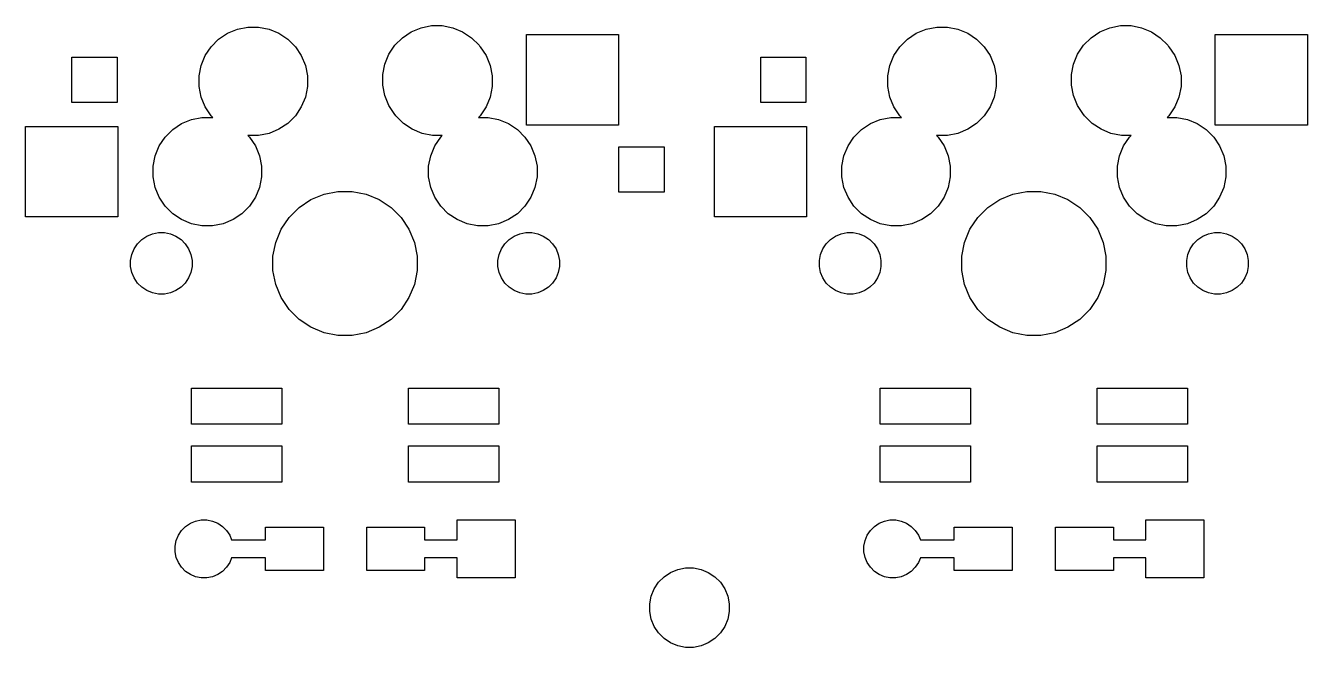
# Model space of a CAD drawing. Extents: x -9 to 124, y -88 to 15.
# Drawn here: x -8.84 to 26.61, y -10.62 to 6.58 of the extents above; entities that cross this region are included whole.
import ezdxf

# ---------------------------------------------------------------- set-up
doc = ezdxf.new("R2010")
doc.units = 0
doc.layers.add('BLACK', color=7, linetype='CONTINUOUS')

msp = doc.modelspace()

# ---------------------------------------------------------------- linework, layer by layer
at = {"layer": 'BLACK', "linetype": 'CONTINUOUS'}
for p, q in [((-3.25052, 6.36928), (-2.97753, 6.48236)), ((-2.97753, 6.48236), (-2.68774, 6.54)), ((-2.68774, 6.54), (-2.39226, 6.54)), ((-2.39226, 6.54), (-2.10247, 6.48236)), ((-2.10247, 6.48236), (-1.82948, 6.36928)), ((1.58381, 6.24513), (1.82948, 6.40928)), ((1.82948, 6.40928), (2.10247, 6.52236)), ((2.10247, 6.52236), (2.39226, 6.58)), ((2.39226, 6.58), (2.68774, 6.58)), ((2.68774, 6.58), (2.97753, 6.52236)), ((2.97753, 6.52236), (3.25052, 6.40928)), ((3.25052, 6.40928), (3.49619, 6.24513)), ((15.7995, 6.36928), (16.0725, 6.48236)), ((16.0725, 6.48236), (16.3623, 6.54)), ((16.3623, 6.54), (16.6577, 6.54)), ((16.6577, 6.54), (16.9475, 6.48236)), ((16.9475, 6.48236), (17.2205, 6.36928)), ((20.6338, 6.24513), (20.8795, 6.40928)), ((20.8795, 6.40928), (21.1525, 6.52236)), ((21.1525, 6.52236), (21.4423, 6.58)), ((21.4423, 6.58), (21.7377, 6.58)), ((21.7377, 6.58), (22.0275, 6.52236)), ((22.0275, 6.52236), (22.3005, 6.40928)), ((22.3005, 6.40928), (22.5462, 6.24513)), ((-3.70513, 5.99619), (-3.49619, 6.20513)), ((-3.49619, 6.20513), (-3.25052, 6.36928)), ((-1.82948, 6.36928), (-1.58381, 6.20513)), ((-1.58381, 6.20513), (-1.37487, 5.99619)), ((1.21072, 5.79052), (1.37487, 6.03619)), ((1.37487, 6.03619), (1.58381, 6.24513)), ((3.49619, 6.24513), (3.70513, 6.03619)), ((3.70513, 6.03619), (3.72526, 6.00606)), ((5.015, 3.83), (5.015, 6.33)), ((5.015, 6.33), (7.565, 6.33)), ((7.565, 6.33), (7.565, 3.83)), ((15.3449, 5.99619), (15.5538, 6.20513)), ((15.5538, 6.20513), (15.7995, 6.36928)), ((17.2205, 6.36928), (17.4662, 6.20513)), ((17.4662, 6.20513), (17.6751, 5.99619)), ((20.2607, 5.79052), (20.4249, 6.03619)), ((20.4249, 6.03619), (20.6338, 6.24513)), ((22.5462, 6.24513), (22.7551, 6.03619)), ((22.7551, 6.03619), (22.7753, 6.00606)), ((24.065, 3.83), (24.065, 6.33)), ((24.065, 6.33), (26.615, 6.33)), ((26.615, 6.33), (26.615, 3.83)), ((-7.555, 4.455), (-7.555, 5.705)), ((-7.555, 5.705), (-6.305, 5.705)), ((-6.305, 5.705), (-6.305, 4.455)), ((-3.98236, 5.47753), (-3.86928, 5.75052)), ((-3.86928, 5.75052), (-3.70513, 5.99619)), ((-1.37487, 5.99619), (-1.21072, 5.75052)), ((-1.21072, 5.75052), (-1.09764, 5.47753)), ((1.09764, 5.51753), (1.21072, 5.79052)), ((3.72526, 6.00606), (3.73513, 5.99619)), ((3.73513, 5.99619), (3.89928, 5.75052)), ((3.89928, 5.75052), (4.01236, 5.47753)), ((11.495, 4.455), (11.495, 5.705)), ((11.495, 5.705), (12.745, 5.705)), ((12.745, 5.705), (12.745, 4.455)), ((15.0676, 5.47753), (15.1807, 5.75052)), ((15.1807, 5.75052), (15.3449, 5.99619)), ((17.6751, 5.99619), (17.8393, 5.75052)), ((17.8393, 5.75052), (17.9524, 5.47753)), ((20.1476, 5.51753), (20.2607, 5.79052)), ((22.7753, 6.00606), (22.7851, 5.99619)), ((22.7851, 5.99619), (22.9493, 5.75052)), ((22.9493, 5.75052), (23.0624, 5.47753)), ((-4.04, 5.18774), (-3.98236, 5.47753)), ((-1.09764, 5.47753), (-1.04, 5.18774)), ((1.04, 5.22774), (1.09764, 5.51753)), ((4.01236, 5.47753), (4.07, 5.18774)), ((15.01, 5.18774), (15.0676, 5.47753)), ((17.9524, 5.47753), (18.01, 5.18774)), ((20.09, 5.22774), (20.1476, 5.51753)), ((23.0624, 5.47753), (23.12, 5.18774)), ((-4.04, 4.89226), (-4.04, 5.18774)), ((-1.04, 5.18774), (-1.04, 4.89226)), ((1.04, 4.93226), (1.04, 5.22774)), ((4.07, 5.18774), (4.07, 4.89226)), ((15.01, 4.89226), (15.01, 5.18774)), ((18.01, 5.18774), (18.01, 4.89226)), ((20.09, 4.93226), (20.09, 5.22774)), ((23.12, 5.18774), (23.12, 4.89226)), ((-3.98236, 4.60247), (-4.04, 4.89226)), ((-1.04, 4.89226), (-1.09764, 4.60247)), ((1.09764, 4.64247), (1.04, 4.93226)), ((1.21072, 4.36948), (1.09764, 4.64247)), ((4.07, 4.89226), (4.01236, 4.60247)), ((15.0676, 4.60247), (15.01, 4.89226)), ((18.01, 4.89226), (17.9524, 4.60247)), ((20.1476, 4.64247), (20.09, 4.93226)), ((20.2607, 4.36948), (20.1476, 4.64247)), ((23.12, 4.89226), (23.0624, 4.60247)), ((-6.305, 4.455), (-7.555, 4.455)), ((-3.86928, 4.32948), (-3.98236, 4.60247)), ((-3.70513, 4.08381), (-3.86928, 4.32948)), ((-1.21072, 4.32948), (-1.37487, 4.08381)), ((-1.09764, 4.60247), (-1.21072, 4.32948)), ((1.37487, 4.12381), (1.21072, 4.36948)), ((3.89928, 4.32948), (3.73513, 4.08381)), ((4.01236, 4.60247), (3.89928, 4.32948)), ((12.745, 4.455), (11.495, 4.455)), ((15.1807, 4.32948), (15.0676, 4.60247)), ((15.3449, 4.08381), (15.1807, 4.32948)), ((17.8393, 4.32948), (17.6751, 4.08381)), ((17.9524, 4.60247), (17.8393, 4.32948)), ((20.4249, 4.12381), (20.2607, 4.36948)), ((22.9493, 4.32948), (22.7851, 4.08381)), ((23.0624, 4.60247), (22.9493, 4.32948)), ((-4.52052, 3.86928), (-4.24753, 3.98236)), ((-4.24753, 3.98236), (-3.95774, 4.04)), ((-3.95774, 4.04), (-3.66226, 4.04)), ((-3.66109, 4.03977), (-3.70513, 4.08381)), ((-3.66226, 4.04), (-3.66109, 4.03977)), ((-1.37487, 4.08381), (-1.58381, 3.87487)), ((1.38474, 4.11394), (1.37487, 4.12381)), ((1.40487, 4.08381), (1.38474, 4.11394)), ((1.61381, 3.87487), (1.40487, 4.08381)), ((3.73513, 4.08381), (3.69132, 4.04)), ((3.69132, 4.04), (3.95774, 4.04)), ((3.95774, 4.04), (4.24753, 3.98236)), ((4.24753, 3.98236), (4.52052, 3.86928)), ((14.5295, 3.86928), (14.8025, 3.98236)), ((14.8025, 3.98236), (15.0923, 4.04)), ((15.0923, 4.04), (15.3877, 4.04)), ((15.3889, 4.03977), (15.3449, 4.08381)), ((15.3877, 4.04), (15.3889, 4.03977)), ((17.6751, 4.08381), (17.4662, 3.87487)), ((20.4347, 4.11394), (20.4249, 4.12381)), ((20.4549, 4.08381), (20.4347, 4.11394)), ((20.6638, 3.87487), (20.4549, 4.08381)), ((22.7851, 4.08381), (22.7413, 4.04)), ((22.7413, 4.04), (23.0077, 4.04)), ((23.0077, 4.04), (23.2975, 3.98236)), ((23.2975, 3.98236), (23.5705, 3.86928)), ((-8.835, 1.29), (-8.835, 3.79)), ((-8.835, 3.79), (-6.285, 3.79)), ((-6.285, 3.79), (-6.285, 1.29)), ((-4.97513, 3.49619), (-4.76619, 3.70513)), ((-4.76619, 3.70513), (-4.52052, 3.86928)), ((-2.10247, 3.59764), (-2.39226, 3.54)), ((-1.82948, 3.71072), (-2.10247, 3.59764)), ((-1.58381, 3.87487), (-1.82948, 3.71072)), ((1.85948, 3.71072), (1.61381, 3.87487)), ((2.13247, 3.59764), (1.85948, 3.71072)), ((2.42226, 3.54), (2.13247, 3.59764)), ((4.52052, 3.86928), (4.76619, 3.70513)), ((4.76619, 3.70513), (4.97513, 3.49619)), ((7.565, 3.83), (5.015, 3.83)), ((10.215, 1.29), (10.215, 3.79)), ((10.215, 3.79), (12.765, 3.79)), ((12.765, 3.79), (12.765, 1.29)), ((14.0749, 3.49619), (14.2838, 3.70513)), ((14.2838, 3.70513), (14.5295, 3.86928)), ((16.9475, 3.59764), (16.6577, 3.54)), ((17.2205, 3.71072), (16.9475, 3.59764)), ((17.4662, 3.87487), (17.2205, 3.71072)), ((20.9095, 3.71072), (20.6638, 3.87487)), ((21.1825, 3.59764), (20.9095, 3.71072)), ((21.4723, 3.54), (21.1825, 3.59764)), ((23.5705, 3.86928), (23.8162, 3.70513)), ((23.8162, 3.70513), (24.0251, 3.49619)), ((26.615, 3.83), (24.065, 3.83)), ((-5.25236, 2.97753), (-5.13928, 3.25052)), ((-5.13928, 3.25052), (-4.97513, 3.49619)), ((-2.68774, 3.54), (-2.68891, 3.54023)), ((-2.68891, 3.54023), (-2.64487, 3.49619)), ((-2.39226, 3.54), (-2.68774, 3.54)), ((-2.64487, 3.49619), (-2.48072, 3.25052)), ((-2.48072, 3.25052), (-2.36764, 2.97753)), ((2.36764, 2.97753), (2.48072, 3.25052)), ((2.68868, 3.54), (2.42226, 3.54)), ((2.48072, 3.25052), (2.64487, 3.49619)), ((2.64487, 3.49619), (2.68868, 3.54)), ((4.97513, 3.49619), (5.13928, 3.25052)), ((5.13928, 3.25052), (5.25236, 2.97753)), ((7.575, 1.975), (7.575, 3.225)), ((7.575, 3.225), (8.825, 3.225)), ((8.825, 3.225), (8.825, 1.975)), ((13.7976, 2.97753), (13.9107, 3.25052)), ((13.9107, 3.25052), (14.0749, 3.49619)), ((16.3623, 3.54), (16.3611, 3.54023)), ((16.3611, 3.54023), (16.4051, 3.49619)), ((16.6577, 3.54), (16.3623, 3.54)), ((16.4051, 3.49619), (16.5693, 3.25052)), ((16.5693, 3.25052), (16.6824, 2.97753)), ((21.4176, 2.97753), (21.5307, 3.25052)), ((21.7387, 3.54), (21.4723, 3.54)), ((21.5307, 3.25052), (21.6949, 3.49619)), ((21.6949, 3.49619), (21.7387, 3.54)), ((24.0251, 3.49619), (24.1893, 3.25052)), ((24.1893, 3.25052), (24.3024, 2.97753)), ((-5.31, 2.68774), (-5.25236, 2.97753)), ((-2.36764, 2.97753), (-2.31, 2.68774)), ((2.31, 2.68774), (2.36764, 2.97753)), ((5.25236, 2.97753), (5.31, 2.68774)), ((13.74, 2.68774), (13.7976, 2.97753)), ((16.6824, 2.97753), (16.74, 2.68774)), ((21.36, 2.68774), (21.4176, 2.97753)), ((24.3024, 2.97753), (24.36, 2.68774)), ((-5.31, 2.39226), (-5.31, 2.68774)), ((-2.31, 2.68774), (-2.31, 2.39226)), ((2.31, 2.39226), (2.31, 2.68774)), ((5.31, 2.68774), (5.31, 2.39226)), ((13.74, 2.39226), (13.74, 2.68774)), ((16.74, 2.68774), (16.74, 2.39226)), ((21.36, 2.39226), (21.36, 2.68774)), ((24.36, 2.68774), (24.36, 2.39226)), ((-5.25236, 2.10247), (-5.31, 2.39226)), ((-2.31, 2.39226), (-2.36764, 2.10247)), ((2.36764, 2.10247), (2.31, 2.39226)), ((5.31, 2.39226), (5.25236, 2.10247)), ((13.7976, 2.10247), (13.74, 2.39226)), ((16.74, 2.39226), (16.6824, 2.10247)), ((21.4176, 2.10247), (21.36, 2.39226)), ((24.36, 2.39226), (24.3024, 2.10247)), ((-5.13928, 1.82948), (-5.25236, 2.10247)), ((-4.97513, 1.58381), (-5.13928, 1.82948)), ((-2.48072, 1.82948), (-2.64487, 1.58381)), ((-2.36764, 2.10247), (-2.48072, 1.82948)), ((-0.94447, 1.76697), (-0.5816, 1.91728)), ((-0.5816, 1.91728), (-0.19638, 1.9939)), ((-0.19638, 1.9939), (0.19638, 1.9939)), ((0.19638, 1.9939), (0.5816, 1.91728)), ((0.5816, 1.91728), (0.94447, 1.76697)), ((2.48072, 1.82948), (2.36764, 2.10247)), ((2.64487, 1.58381), (2.48072, 1.82948)), ((5.13928, 1.82948), (4.97513, 1.58381)), ((5.25236, 2.10247), (5.13928, 1.82948)), ((8.825, 1.975), (7.575, 1.975)), ((13.9107, 1.82948), (13.7976, 2.10247)), ((14.0749, 1.58381), (13.9107, 1.82948)), ((16.5693, 1.82948), (16.4051, 1.58381)), ((16.6824, 2.10247), (16.5693, 1.82948)), ((18.1055, 1.76697), (18.4684, 1.91728)), ((18.4684, 1.91728), (18.8536, 1.9939)), ((18.8536, 1.9939), (19.2464, 1.9939)), ((19.2464, 1.9939), (19.6316, 1.91728)), ((19.6316, 1.91728), (19.9945, 1.76697)), ((21.5307, 1.82948), (21.4176, 2.10247)), ((21.6949, 1.58381), (21.5307, 1.82948)), ((24.1893, 1.82948), (24.0251, 1.58381)), ((24.3024, 2.10247), (24.1893, 1.82948)), ((-4.76619, 1.37487), (-4.97513, 1.58381)), ((-2.64487, 1.58381), (-2.85381, 1.37487)), ((-1.54876, 1.27104), (-1.27104, 1.54876)), ((-1.27104, 1.54876), (-0.94447, 1.76697)), ((0.94447, 1.76697), (1.27104, 1.54876)), ((1.27104, 1.54876), (1.54876, 1.27104)), ((2.85381, 1.37487), (2.64487, 1.58381)), ((4.97513, 1.58381), (4.76619, 1.37487)), ((14.2838, 1.37487), (14.0749, 1.58381)), ((16.4051, 1.58381), (16.1962, 1.37487)), ((17.5012, 1.27104), (17.779, 1.54876)), ((17.779, 1.54876), (18.1055, 1.76697)), ((19.9945, 1.76697), (20.321, 1.54876)), ((20.321, 1.54876), (20.5988, 1.27104)), ((21.9038, 1.37487), (21.6949, 1.58381)), ((24.0251, 1.58381), (23.8162, 1.37487)), ((-6.285, 1.29), (-8.835, 1.29)), ((-4.52052, 1.21072), (-4.76619, 1.37487)), ((-4.24753, 1.09764), (-4.52052, 1.21072)), ((-3.95774, 1.04), (-4.24753, 1.09764)), ((-3.37247, 1.09764), (-3.66226, 1.04)), ((-3.09948, 1.21072), (-3.37247, 1.09764)), ((-2.85381, 1.37487), (-3.09948, 1.21072)), ((-1.76697, 0.94447), (-1.54876, 1.27104)), ((1.54876, 1.27104), (1.76697, 0.94447)), ((3.09948, 1.21072), (2.85381, 1.37487)), ((3.37247, 1.09764), (3.09948, 1.21072)), ((3.66226, 1.04), (3.37247, 1.09764)), ((4.24753, 1.09764), (3.95774, 1.04)), ((4.52052, 1.21072), (4.24753, 1.09764)), ((4.76619, 1.37487), (4.52052, 1.21072)), ((12.765, 1.29), (10.215, 1.29)), ((14.5295, 1.21072), (14.2838, 1.37487)), ((14.8025, 1.09764), (14.5295, 1.21072)), ((15.0923, 1.04), (14.8025, 1.09764)), ((15.6775, 1.09764), (15.3877, 1.04)), ((15.9505, 1.21072), (15.6775, 1.09764)), ((16.1962, 1.37487), (15.9505, 1.21072)), ((17.283, 0.94447), (17.5012, 1.27104)), ((20.5988, 1.27104), (20.817, 0.94447)), ((22.1495, 1.21072), (21.9038, 1.37487)), ((22.4225, 1.09764), (22.1495, 1.21072)), ((22.7123, 1.04), (22.4225, 1.09764)), ((23.2975, 1.09764), (23.0077, 1.04)), ((23.5705, 1.21072), (23.2975, 1.09764)), ((23.8162, 1.37487), (23.5705, 1.21072)), ((-5.62242, 0.66094), (-5.48305, 0.75406)), ((-5.48305, 0.75406), (-5.3282, 0.8182)), ((-5.3282, 0.8182), (-5.16381, 0.8509)), ((-5.16381, 0.8509), (-4.99619, 0.8509)), ((-4.99619, 0.8509), (-4.8318, 0.8182)), ((-4.8318, 0.8182), (-4.67695, 0.75406)), ((-4.67695, 0.75406), (-4.53758, 0.66094)), ((-3.66226, 1.04), (-3.95774, 1.04)), ((-1.91728, 0.5816), (-1.76697, 0.94447)), ((1.76697, 0.94447), (1.91728, 0.5816)), ((3.95774, 1.04), (3.66226, 1.04)), ((4.53758, 0.66094), (4.67695, 0.75406)), ((4.67695, 0.75406), (4.8318, 0.8182)), ((4.8318, 0.8182), (4.99619, 0.8509)), ((4.99619, 0.8509), (5.16381, 0.8509)), ((5.16381, 0.8509), (5.3282, 0.8182)), ((5.3282, 0.8182), (5.48305, 0.75406)), ((5.48305, 0.75406), (5.62242, 0.66094)), ((13.4276, 0.66094), (13.5669, 0.75406)), ((13.5669, 0.75406), (13.7218, 0.8182)), ((13.7218, 0.8182), (13.8862, 0.8509)), ((13.8862, 0.8509), (14.0538, 0.8509)), ((14.0538, 0.8509), (14.2182, 0.8182)), ((14.2182, 0.8182), (14.3731, 0.75406)), ((14.3731, 0.75406), (14.5124, 0.66094)), ((15.3877, 1.04), (15.0923, 1.04)), ((17.1327, 0.5816), (17.283, 0.94447)), ((20.817, 0.94447), (20.9673, 0.5816)), ((23.0077, 1.04), (22.7123, 1.04)), ((23.5876, 0.66094), (23.7269, 0.75406)), ((23.7269, 0.75406), (23.8818, 0.8182)), ((23.8818, 0.8182), (24.0462, 0.8509)), ((24.0462, 0.8509), (24.2138, 0.8509)), ((24.2138, 0.8509), (24.3782, 0.8182)), ((24.3782, 0.8182), (24.5331, 0.75406)), ((24.5331, 0.75406), (24.6724, 0.66094)), ((-5.8982, 0.2482), (-5.83406, 0.40305)), ((-5.83406, 0.40305), (-5.74094, 0.54242)), ((-5.74094, 0.54242), (-5.62242, 0.66094)), ((-4.53758, 0.66094), (-4.41906, 0.54242)), ((-4.41906, 0.54242), (-4.32594, 0.40305)), ((-4.32594, 0.40305), (-4.2618, 0.2482)), ((-1.9939, 0.19638), (-1.91728, 0.5816)), ((1.91728, 0.5816), (1.9939, 0.19638)), ((4.2618, 0.2482), (4.32594, 0.40305)), ((4.32594, 0.40305), (4.41906, 0.54242)), ((4.41906, 0.54242), (4.53758, 0.66094)), ((5.62242, 0.66094), (5.74094, 0.54242)), ((5.74094, 0.54242), (5.83406, 0.40305)), ((5.83406, 0.40305), (5.8982, 0.2482)), ((13.1518, 0.2482), (13.2159, 0.40305)), ((13.2159, 0.40305), (13.3091, 0.54242)), ((13.3091, 0.54242), (13.4276, 0.66094)), ((14.5124, 0.66094), (14.6309, 0.54242)), ((14.6309, 0.54242), (14.7241, 0.40305)), ((14.7241, 0.40305), (14.7882, 0.2482)), ((17.0561, 0.19638), (17.1327, 0.5816)), ((20.9673, 0.5816), (21.0439, 0.19638)), ((23.3118, 0.2482), (23.3759, 0.40305)), ((23.3759, 0.40305), (23.4691, 0.54242)), ((23.4691, 0.54242), (23.5876, 0.66094)), ((24.6724, 0.66094), (24.7909, 0.54242)), ((24.7909, 0.54242), (24.8841, 0.40305)), ((24.8841, 0.40305), (24.9482, 0.2482)), ((-5.9309, 0.08381), (-5.8982, 0.2482)), ((-5.9309, -0.08381), (-5.9309, 0.08381)), ((-4.2618, 0.2482), (-4.2291, 0.08381)), ((-4.2291, 0.08381), (-4.2291, -0.08381)), ((-1.9939, -0.19638), (-1.9939, 0.19638)), ((1.9939, 0.19638), (1.9939, -0.19638)), ((4.2291, 0.08381), (4.2618, 0.2482)), ((4.2291, -0.08381), (4.2291, 0.08381)), ((5.8982, 0.2482), (5.9309, 0.08381)), ((5.9309, 0.08381), (5.9309, -0.08381)), ((13.1191, 0.08381), (13.1518, 0.2482)), ((13.1191, -0.08381), (13.1191, 0.08381)), ((14.7882, 0.2482), (14.8209, 0.08381)), ((14.8209, 0.08381), (14.8209, -0.08381)), ((17.0561, -0.19638), (17.0561, 0.19638)), ((21.0439, 0.19638), (21.0439, -0.19638)), ((23.2791, 0.08381), (23.3118, 0.2482)), ((23.2791, -0.08381), (23.2791, 0.08381)), ((24.9482, 0.2482), (24.9809, 0.08381)), ((24.9809, 0.08381), (24.9809, -0.08381)), ((-5.8982, -0.2482), (-5.9309, -0.08381)), ((-5.83406, -0.40305), (-5.8982, -0.2482)), ((-4.2618, -0.2482), (-4.32594, -0.40305)), ((-4.2291, -0.08381), (-4.2618, -0.2482)), ((-1.91728, -0.5816), (-1.9939, -0.19638)), ((1.9939, -0.19638), (1.91728, -0.5816)), ((4.2618, -0.2482), (4.2291, -0.08381)), ((4.32594, -0.40305), (4.2618, -0.2482)), ((5.8982, -0.2482), (5.83406, -0.40305)), ((5.9309, -0.08381), (5.8982, -0.2482)), ((13.1518, -0.2482), (13.1191, -0.08381)), ((13.2159, -0.40305), (13.1518, -0.2482)), ((14.7882, -0.2482), (14.7241, -0.40305)), ((14.8209, -0.08381), (14.7882, -0.2482)), ((17.1327, -0.5816), (17.0561, -0.19638)), ((21.0439, -0.19638), (20.9673, -0.5816)), ((23.3118, -0.2482), (23.2791, -0.08381)), ((23.3759, -0.40305), (23.3118, -0.2482)), ((24.9482, -0.2482), (24.8841, -0.40305)), ((24.9809, -0.08381), (24.9482, -0.2482)), ((-5.74094, -0.54242), (-5.83406, -0.40305)), ((-5.62242, -0.66094), (-5.74094, -0.54242)), ((-5.48305, -0.75406), (-5.62242, -0.66094)), ((-4.53758, -0.66094), (-4.67695, -0.75406)), ((-4.41906, -0.54242), (-4.53758, -0.66094)), ((-4.32594, -0.40305), (-4.41906, -0.54242)), ((-1.76697, -0.94447), (-1.91728, -0.5816)), ((1.91728, -0.5816), (1.76697, -0.94447)), ((4.41906, -0.54242), (4.32594, -0.40305)), ((4.53758, -0.66094), (4.41906, -0.54242)), ((4.67695, -0.75406), (4.53758, -0.66094)), ((5.62242, -0.66094), (5.48305, -0.75406)), ((5.74094, -0.54242), (5.62242, -0.66094)), ((5.83406, -0.40305), (5.74094, -0.54242)), ((13.3091, -0.54242), (13.2159, -0.40305)), ((13.4276, -0.66094), (13.3091, -0.54242)), ((13.5669, -0.75406), (13.4276, -0.66094)), ((14.5124, -0.66094), (14.3731, -0.75406)), ((14.6309, -0.54242), (14.5124, -0.66094)), ((14.7241, -0.40305), (14.6309, -0.54242)), ((17.283, -0.94447), (17.1327, -0.5816)), ((20.9673, -0.5816), (20.817, -0.94447)), ((23.4691, -0.54242), (23.3759, -0.40305)), ((23.5876, -0.66094), (23.4691, -0.54242)), ((23.7269, -0.75406), (23.5876, -0.66094)), ((24.6724, -0.66094), (24.5331, -0.75406)), ((24.7909, -0.54242), (24.6724, -0.66094)), ((24.8841, -0.40305), (24.7909, -0.54242)), ((-5.3282, -0.8182), (-5.48305, -0.75406)), ((-5.16381, -0.8509), (-5.3282, -0.8182)), ((-4.99619, -0.8509), (-5.16381, -0.8509)), ((-4.8318, -0.8182), (-4.99619, -0.8509)), ((-4.67695, -0.75406), (-4.8318, -0.8182)), ((-1.54876, -1.27104), (-1.76697, -0.94447)), ((1.76697, -0.94447), (1.54876, -1.27104)), ((4.8318, -0.8182), (4.67695, -0.75406)), ((4.99619, -0.8509), (4.8318, -0.8182)), ((5.16381, -0.8509), (4.99619, -0.8509)), ((5.3282, -0.8182), (5.16381, -0.8509)), ((5.48305, -0.75406), (5.3282, -0.8182)), ((13.7218, -0.8182), (13.5669, -0.75406)), ((13.8862, -0.8509), (13.7218, -0.8182)), ((14.0538, -0.8509), (13.8862, -0.8509)), ((14.2182, -0.8182), (14.0538, -0.8509)), ((14.3731, -0.75406), (14.2182, -0.8182)), ((17.5012, -1.27104), (17.283, -0.94447)), ((20.817, -0.94447), (20.5988, -1.27104)), ((23.8818, -0.8182), (23.7269, -0.75406)), ((24.0462, -0.8509), (23.8818, -0.8182)), ((24.2138, -0.8509), (24.0462, -0.8509)), ((24.3782, -0.8182), (24.2138, -0.8509)), ((24.5331, -0.75406), (24.3782, -0.8182)), ((-1.27104, -1.54876), (-1.54876, -1.27104)), ((1.54876, -1.27104), (1.27104, -1.54876)), ((17.779, -1.54876), (17.5012, -1.27104)), ((20.5988, -1.27104), (20.321, -1.54876)), ((-0.94447, -1.76697), (-1.27104, -1.54876)), ((-0.5816, -1.91728), (-0.94447, -1.76697)), ((0.94447, -1.76697), (0.5816, -1.91728)), ((1.27104, -1.54876), (0.94447, -1.76697)), ((18.1055, -1.76697), (17.779, -1.54876)), ((18.4684, -1.91728), (18.1055, -1.76697)), ((19.9945, -1.76697), (19.6316, -1.91728)), ((20.321, -1.54876), (19.9945, -1.76697)), ((-0.19638, -1.9939), (-0.5816, -1.91728)), ((0.19638, -1.9939), (-0.19638, -1.9939)), ((0.5816, -1.91728), (0.19638, -1.9939)), ((18.8536, -1.9939), (18.4684, -1.91728)), ((19.2464, -1.9939), (18.8536, -1.9939)), ((19.6316, -1.91728), (19.2464, -1.9939)), ((-4.25, -4.45), (-4.25, -3.45)), ((-4.25, -3.45), (-1.75, -3.45)), ((-1.75, -3.45), (-1.75, -4.45)), ((1.75, -4.45), (1.75, -3.45)), ((1.75, -3.45), (4.25, -3.45)), ((4.25, -3.45), (4.25, -4.45)), ((14.8, -4.45), (14.8, -3.45)), ((14.8, -3.45), (17.3, -3.45)), ((17.3, -3.45), (17.3, -4.45)), ((20.8, -4.45), (20.8, -3.45)), ((20.8, -3.45), (23.3, -3.45)), ((23.3, -3.45), (23.3, -4.45)), ((-1.75, -4.45), (-4.25, -4.45)), ((4.25, -4.45), (1.75, -4.45)), ((17.3, -4.45), (14.8, -4.45)), ((23.3, -4.45), (20.8, -4.45)), ((-4.25, -6.05), (-4.25, -5.05)), ((-4.25, -5.05), (-1.75, -5.05)), ((-1.75, -5.05), (-1.75, -6.05)), ((1.75, -6.05), (1.75, -5.05)), ((1.75, -5.05), (4.25, -5.05)), ((4.25, -5.05), (4.25, -6.05)), ((14.8, -6.05), (14.8, -5.05)), ((14.8, -5.05), (17.3, -5.05)), ((17.3, -5.05), (17.3, -6.05)), ((20.8, -6.05), (20.8, -5.05)), ((20.8, -5.05), (23.3, -5.05)), ((23.3, -5.05), (23.3, -6.05)), ((-1.75, -6.05), (-4.25, -6.05)), ((4.25, -6.05), (1.75, -6.05)), ((17.3, -6.05), (14.8, -6.05)), ((23.3, -6.05), (20.8, -6.05)), ((-4.60895, -7.52106), (-4.5214, -7.39003)), ((-4.5214, -7.39003), (-4.40997, -7.2786)), ((-4.40997, -7.2786), (-4.27894, -7.19105)), ((-4.27894, -7.19105), (-4.13335, -7.13074)), ((-4.13335, -7.13074), (-3.97879, -7.1)), ((-3.97879, -7.1), (-3.82121, -7.1)), ((-3.82121, -7.1), (-3.66665, -7.13074)), ((-3.66665, -7.13074), (-3.52106, -7.19105)), ((-3.52106, -7.19105), (-3.39003, -7.2786)), ((-3.39003, -7.2786), (-3.2786, -7.39003)), ((-3.2786, -7.39003), (-3.19105, -7.52106)), ((-2.2, -7.65), (-2.2, -7.3)), ((-2.2, -7.3), (-0.6, -7.3)), ((-0.6, -7.3), (-0.6, -8.5)), ((0.6, -8.5), (0.6, -7.3)), ((0.6, -7.3), (2.2, -7.3)), ((2.2, -7.3), (2.2, -7.65)), ((3.1, -7.65), (3.1, -7.1)), ((3.1, -7.1), (4.7, -7.1)), ((4.7, -7.1), (4.7, -8.7)), ((14.441, -7.52106), (14.5286, -7.39003)), ((14.5286, -7.39003), (14.64, -7.2786)), ((14.64, -7.2786), (14.7711, -7.19105)), ((14.7711, -7.19105), (14.9166, -7.13074)), ((14.9166, -7.13074), (15.0712, -7.1)), ((15.0712, -7.1), (15.2288, -7.1)), ((15.2288, -7.1), (15.3834, -7.13074)), ((15.3834, -7.13074), (15.5289, -7.19105)), ((15.5289, -7.19105), (15.66, -7.2786)), ((15.66, -7.2786), (15.7714, -7.39003)), ((15.7714, -7.39003), (15.859, -7.52106)), ((16.85, -7.65), (16.85, -7.3)), ((16.85, -7.3), (18.45, -7.3)), ((18.45, -7.3), (18.45, -8.5)), ((19.65, -8.5), (19.65, -7.3)), ((19.65, -7.3), (21.25, -7.3)), ((21.25, -7.3), (21.25, -7.65)), ((22.15, -7.65), (22.15, -7.1)), ((22.15, -7.1), (23.75, -7.1)), ((23.75, -7.1), (23.75, -8.7)), ((-4.7, -7.82121), (-4.66926, -7.66665)), ((-4.66926, -7.66665), (-4.60895, -7.52106)), ((-3.19105, -7.52106), (-3.13764, -7.65)), ((-3.13764, -7.65), (-2.2, -7.65)), ((2.2, -7.65), (3.1, -7.65)), ((14.35, -7.82121), (14.3807, -7.66665)), ((14.3807, -7.66665), (14.441, -7.52106)), ((15.859, -7.52106), (15.9124, -7.65)), ((15.9124, -7.65), (16.85, -7.65)), ((21.25, -7.65), (22.15, -7.65)), ((-4.7, -7.97879), (-4.7, -7.82121)), ((-4.66926, -8.13335), (-4.7, -7.97879)), ((-4.60895, -8.27894), (-4.66926, -8.13335)), ((-3.13764, -8.15), (-3.19105, -8.27894)), ((-2.2, -8.15), (-3.13764, -8.15)), ((-2.2, -8.5), (-2.2, -8.15)), ((3.1, -8.15), (2.2, -8.15)), ((2.2, -8.15), (2.2, -8.5)), ((3.1, -8.7), (3.1, -8.15)), ((14.35, -7.97879), (14.35, -7.82121)), ((14.3807, -8.13335), (14.35, -7.97879)), ((14.441, -8.27894), (14.3807, -8.13335)), ((15.9124, -8.15), (15.859, -8.27894)), ((16.85, -8.15), (15.9124, -8.15)), ((16.85, -8.5), (16.85, -8.15)), ((22.15, -8.15), (21.25, -8.15)), ((21.25, -8.15), (21.25, -8.5)), ((22.15, -8.7), (22.15, -8.15)), ((-4.5214, -8.40997), (-4.60895, -8.27894)), ((-4.40997, -8.5214), (-4.5214, -8.40997)), ((-3.2786, -8.40997), (-3.39003, -8.5214)), ((-3.19105, -8.27894), (-3.2786, -8.40997)), ((-0.6, -8.5), (-2.2, -8.5)), ((2.2, -8.5), (0.6, -8.5)), ((9.00395, -8.55019), (9.20414, -8.46727)), ((9.20414, -8.46727), (9.41666, -8.425)), ((9.41666, -8.425), (9.63334, -8.425)), ((9.63334, -8.425), (9.84586, -8.46727)), ((9.84586, -8.46727), (10.046, -8.55019)), ((14.5286, -8.40997), (14.441, -8.27894)), ((14.64, -8.5214), (14.5286, -8.40997)), ((15.7714, -8.40997), (15.66, -8.5214)), ((15.859, -8.27894), (15.7714, -8.40997)), ((18.45, -8.5), (16.85, -8.5)), ((21.25, -8.5), (19.65, -8.5)), ((-4.27894, -8.60895), (-4.40997, -8.5214)), ((-4.13335, -8.66926), (-4.27894, -8.60895)), ((-3.97879, -8.7), (-4.13335, -8.66926)), ((-3.82121, -8.7), (-3.97879, -8.7)), ((-3.66665, -8.66926), (-3.82121, -8.7)), ((-3.52106, -8.60895), (-3.66665, -8.66926)), ((-3.39003, -8.5214), (-3.52106, -8.60895)), ((4.7, -8.7), (3.1, -8.7)), ((8.55019, -9.00395), (8.67057, -8.82379)), ((8.67057, -8.82379), (8.82379, -8.67057)), ((8.82379, -8.67057), (9.00395, -8.55019)), ((10.046, -8.55019), (10.2262, -8.67057)), ((10.2262, -8.67057), (10.3794, -8.82379)), ((10.3794, -8.82379), (10.4998, -9.00395)), ((14.7711, -8.60895), (14.64, -8.5214)), ((14.9166, -8.66926), (14.7711, -8.60895)), ((15.0712, -8.7), (14.9166, -8.66926)), ((15.2288, -8.7), (15.0712, -8.7)), ((15.3834, -8.66926), (15.2288, -8.7)), ((15.5289, -8.60895), (15.3834, -8.66926)), ((15.66, -8.5214), (15.5289, -8.60895)), ((23.75, -8.7), (22.15, -8.7)), ((8.425, -9.41666), (8.46727, -9.20414)), ((8.46727, -9.20414), (8.55019, -9.00395)), ((10.4998, -9.00395), (10.5827, -9.20414)), ((10.5827, -9.20414), (10.625, -9.41666)), ((8.425, -9.63334), (8.425, -9.41666)), ((10.625, -9.41666), (10.625, -9.63334)), ((8.46727, -9.84586), (8.425, -9.63334)), ((8.55019, -10.046), (8.46727, -9.84586)), ((10.5827, -9.84586), (10.4998, -10.046)), ((10.625, -9.63334), (10.5827, -9.84586)), ((8.67057, -10.2262), (8.55019, -10.046)), ((8.82379, -10.3794), (8.67057, -10.2262)), ((10.3794, -10.2262), (10.2262, -10.3794)), ((10.4998, -10.046), (10.3794, -10.2262)), ((9.00395, -10.4998), (8.82379, -10.3794)), ((9.20414, -10.5827), (9.00395, -10.4998)), ((9.41666, -10.625), (9.20414, -10.5827)), ((9.63334, -10.625), (9.41666, -10.625)), ((9.84586, -10.5827), (9.63334, -10.625)), ((10.046, -10.4998), (9.84586, -10.5827)), ((10.2262, -10.3794), (10.046, -10.4998))]:
    msp.add_line(p, q, dxfattribs=at)

doc.saveas('drawing.dxf')
